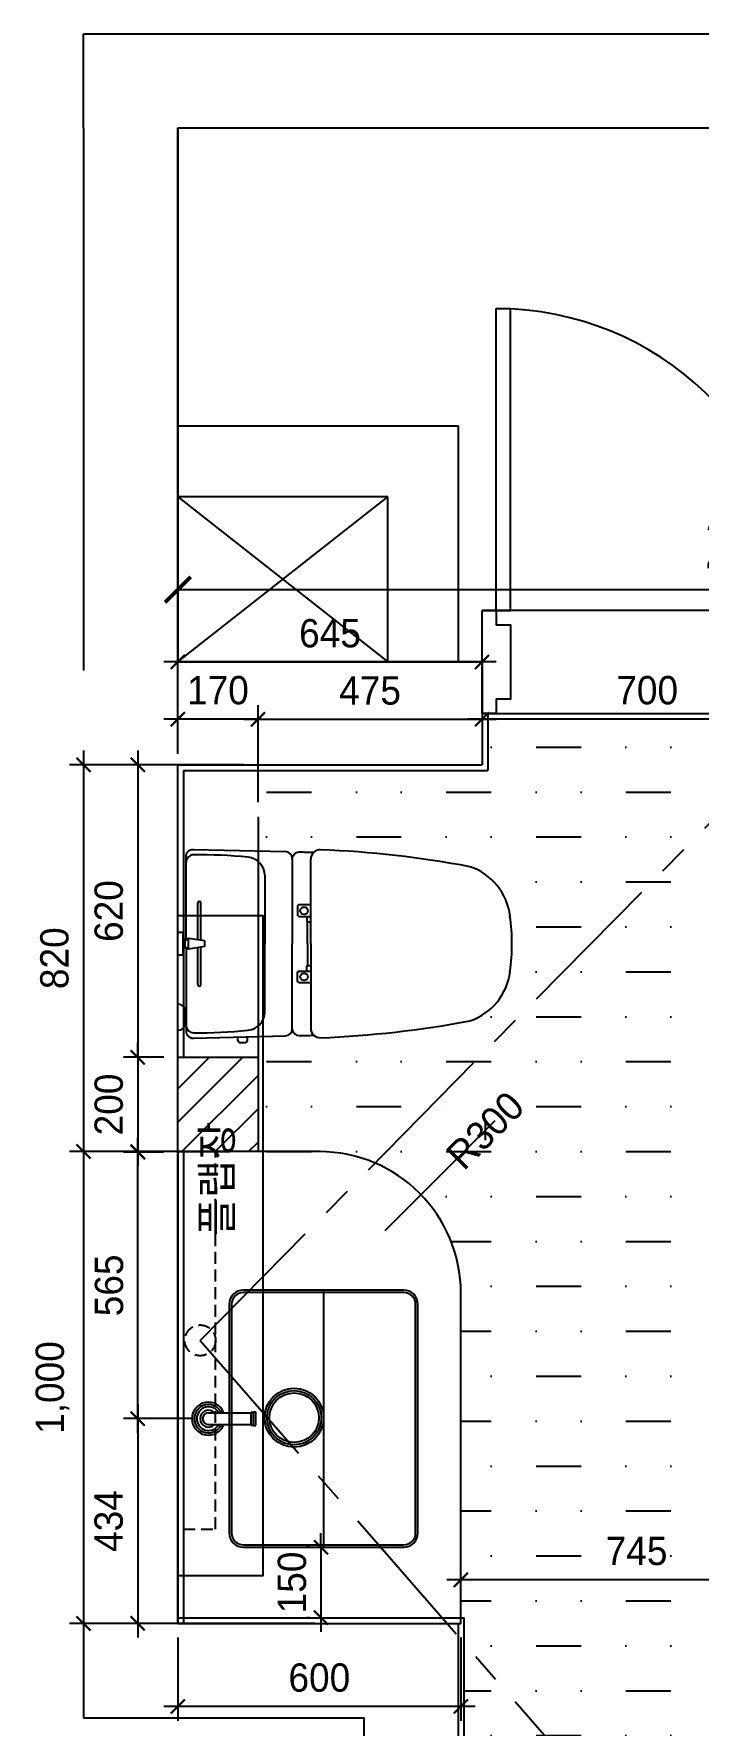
# Model space of a CAD drawing. Header units: millimetres. Extents: x 217202 to 745838, y -6815 to 171372.
# Drawn here: x 385899 to 387307, y 4748 to 8333 of the extents above; entities that cross this region are included whole.
import ezdxf

# ---------------------------------------------------------------- set-up
doc = ezdxf.new("R2010")
doc.units = ezdxf.units.MM
doc.header["$PDMODE"] = 3
for name, pattern in [('CENTER', [50.8, 31.75, -6.35, 6.35, -6.35]), ('DASHED', [0.75, 0.5, -0.25]), ('HIDDEN', [0.375, 0.25, -0.125])]:
    doc.linetypes.add(name, pattern=pattern)
doc.layers.get('DEFPOINTS').update_dxf_attribs({"color": 248})
for name, color, linetype in [('0-ELC TEXT', 7, 'Continuous'), ('03-WAL NEW', 3, 'Continuous'), ('06-FUR', 6, 'Continuous'), ('07-DIM', 5, 'Continuous'), ('C-WALL1', 2, 'Continuous'), ('FIN', 2, 'Continuous'), ('FUR', 8, 'DASHED'), ('HAT', 5, 'Continuous'), ('HL', 6, 'HIDDEN'), ('TOILET-1', 6, 'Continuous'), ('도면층4', 4, 'Continuous'), ('도면층5', 5, 'Continuous')]:
    doc.layers.add(name, color=color, linetype=linetype)
doc.styles.add('HY 울릉도 L', font='')
doc.styles.add('YOURNAME', font='HY울릉도M.TTF')
doc.styles.add('코레일둥고', font='Korail_Round_Gothic_Medium.ttf')
doc.styles.get('HY 울릉도 L').set_extended_font_data('HY울릉도L')
doc.dimstyles.new('30', dxfattribs={"dimscale": 30, "dimtxt": 2, "dimasz": 1, "dimexe": 1, "dimexo": 1, "dimgap": 1, "dimtad": 1, "dimdec": 0, "dimrnd": 0.05, "dimdsep": 46, "dimlunit": 6, "dimtxsty": 'HY 울릉도 L', "dimblk": 'ARCHTICK', "dimcen": 2.5, "dimdle": 1, "dimclrd": 133, "dimclre": 133, "dimclrt": 30, "dimadec": 0, "dimazin": 0, "dimtfac": 1, "dimtdec": 0, "dimtix": 1, "dimtmove": 2, "dimatfit": 3, "dimldrblk": 'ARCHTICK', "dimfxl": 1, "dimlwd": -1, "dimlwe": -1, "dimarcsym": 0})
doc.dimstyles.new('YOURNAME-60', dxfattribs={"dimscale": 60, "dimtxt": 1.8, "dimasz": 0.9, "dimexe": 1, "dimexo": 3, "dimgap": 0.7, "dimtad": 1, "dimdec": 0, "dimzin": 0, "dimdsep": 46, "dimtxsty": 'YOURNAME', "dimblk": 'ARCHTICK', "dimcen": 0, "dimclrd": 1, "dimclre": 1, "dimclrt": 7, "dimadec": 0, "dimazin": 0, "dimtfac": 1, "dimtdec": 0, "dimtix": 1, "dimtmove": 2, "dimatfit": 3, "dimldrblk": 'ARCHTICK', "dimfxl": 1, "dimtolj": 1, "dimtzin": 0, "dimarcsym": 0})

# ---------------------------------------------------------------- blocks, each defined once
blk = doc.blocks.new('A$C4B2D31F0')
at = {"layer": 'FIN', "color": 4}
for p, q in [((185, 690.9), (20.4, 690.9)), ((37.2, 692.3), (24.7, 692.3)), ((37.2, 692.3), (49.7, 692.3)), ((200.9, 690.9), (365.5, 690.9)), ((47.7, 523.7), (192.9, 523.7)), ((338.2, 523.7), (192.9, 523.7)), ((12.6, 465.9), (192.9, 465.9)), ((373.3, 465.9), (192.9, 465.9)), ((192.9, 426.6), (13.7, 426.6)), ((192.9, 426.6), (372.2, 426.6))]:
    blk.add_line(p, q, dxfattribs=at)
for points in [[(20.4, 690.9), (7.9, 690.9, 0.421209), (-7.1, 675.5), (-2.4, 480.5, 0.001659)], [(365.5, 690.9), (378, 690.9, -0.421209), (392.9, 675.5), (388.3, 480.5, -0.001659)], [(12.6, 465.9, 0.371724), (-1.8, 451.2, 0.003515), (-1, 420.3, 0.320541)], [(373.3, 465.9, -0.371724), (387.7, 451.2, -0.003515), (386.9, 420.3, -0.320541)]]:
    blk.add_lwpolyline(points, format="xyb", dxfattribs=at)
for centre, radius, start, end in [((20.4, 674.9), 16, 90, 179.3116), ((24.7, 707.3), 15, 180, 270), ((49.7, 707.3), 15, 270, 0), ((365.5, 674.9), 16, 0.6884, 90), ((1004.3, 663.1), 1000, 179.3116, 185.9437), ((-618.4, 663.1), 1000, 354.0563, 0.6884), ((49.4, 563.7), 40, 185.9437, 267.5129), ((336.5, 563.7), 40, 272.4871, 354.0563), ((12.6, 480.9), 15, 181.3651, 270), ((373.3, 480.9), 15, 270, 358.6349), ((13.7, 406.6), 20, 90, 182.3333), ((2197.7, 495.6), 2205.9, 182.3333, 190.6081), ((-1811.8, 495.6), 2205.9, 349.3919, 357.6667), ((372.2, 406.6), 20, 357.6667, 90), ((148.7, 128.9), 125.5, 198.2964, 263.4241), ((237.2, 128.9), 125.5, 276.5759, 341.7036), ((192.9, 405.9), 405.9, 261.6993, 270), ((192.9, 405.9), 405.9, 270, 278.3007)]:
    blk.add_arc(centre, radius, start, end, dxfattribs=at)
at = {"layer": 'HL', "linetype": 'Continuous'}
for p, q in [((168.9, 697.3), (168.9, 707.3)), ((168.9, 697.3), (216.9, 697.3)), ((186, 692.5), (180.6, 697.3)), ((181.6, 685.5), (186, 692.5)), ((187, 651.2), (181.6, 685.5)), ((181.6, 685.5), (204.3, 685.5)), ((186, 692.5), (199.9, 692.5)), ((198.9, 651.2), (204.3, 685.5)), ((199.9, 692.5), (205.3, 697.3)), ((204.3, 685.5), (199.9, 692.5)), ((216.9, 697.3), (216.9, 707.3)), ((106.4, 666.3), (184.4, 666.3)), ((106.4, 659.3), (185.5, 659.3)), ((187, 651.2), (198.9, 651.2)), ((200.4, 659.3), (279.4, 659.3)), ((201.4, 666.3), (279.4, 666.3)), ((-16, 576.9), (-16, 564.8)), ((-12, 580.9), (-4.8, 580.9)), ((-12, 560.8), (-4.3, 560.8)), ((192.9, 433.7), (146.6, 433.7)), ((192.9, 433.7), (239.3, 433.7))]:
    blk.add_line(p, q, dxfattribs=at)
for points in [[(110.4, 426.6), (110.4, 450.8, -0.414214), (114.4, 454.8), (130.9, 454.8, -0.414214), (134.9, 450.8), (134.9, 435.2), (134.9, 426.6)], [(134.9, 435.2), (144.6, 435.2, -0.414214), (146.6, 433.2), (146.6, 426.6)], [(251, 435.2), (241.3, 435.2, 0.414214), (239.3, 433.2), (239.3, 426.6)], [(275.5, 426.6), (275.5, 450.8, 0.414214), (271.5, 454.8), (255, 454.8, 0.414214), (251, 450.8), (251, 435.2), (251, 426.6)]]:
    blk.add_lwpolyline(points, format="xyb", dxfattribs=at)
for centre in [(122.9, 440.9), (262.9, 440.9)]:
    blk.add_circle(centre, 8, dxfattribs=at)
for centre, radius, start, end in [((106.4, 662.8), 3.5, 90, 270), ((279.4, 662.8), 3.5, 270, 90), ((-12, 576.9), 4, 90, 180), ((-12, 564.8), 4, 180, 270)]:
    blk.add_arc(centre, radius, start, end, dxfattribs=at)
blk = doc.blocks.new('_ArchTick')
at = {"color": 0, "linetype": 'ByBlock', "const_width": 0.15}
blk.add_lwpolyline([(-0.5, -0.5), (0.5, 0.5)], dxfattribs=at)
blk = doc.blocks.new('*D813')
at = {"layer": 'DEFPOINTS', "color": 0, "transparency": 16777216}
for p in [(388749.4, 7154.7), (388749.4, 7005.8), (386204.4, 6983.3)]:
    blk.add_point(p, dxfattribs=at)
at = {"layer": 'HAT', "color": 1, "lineweight": -2, "transparency": 16777216}
for p, q in [((386204.4, 7163.3), (386204.4, 7214.7)), ((388749.4, 7185.8), (388749.4, 7214.7)), ((386204.4, 7154.7), (388749.4, 7154.7))]:
    blk.add_line(p, q, dxfattribs=at)
at = {"layer": 'HAT', "color": 1, "lineweight": -2, "transparency": 16777216, "xscale": 54, "yscale": 54, "zscale": 54, "rotation": 180}
blk.add_blockref('_ArchTick', (386204.4, 7154.7), dxfattribs=at)
at = {"layer": 'HAT', "color": 1, "lineweight": -2, "transparency": 16777216, "xscale": 54, "yscale": 54, "zscale": 54}
blk.add_blockref('_ArchTick', (388749.4, 7154.7), dxfattribs=at)
at = {"layer": 'HAT', "color": 7, "transparency": 16777216, "insert": (387476.9, 7252.7), "char_height": 108, "attachment_point": 5, "style": 'YOURNAME'}
blk.add_mtext('\\A1;2545', dxfattribs=at)
blk = doc.blocks.new('*D845')
at = {"layer": '06-FUR', "color": 133, "transparency": 16777216}
for p, q in [((386204.4, 6806.5), (386204.4, 7031.3)), ((386849.4, 6922.3), (386849.4, 7031.3)), ((386879.4, 7001.3), (386174.4, 7001.3))]:
    blk.add_line(p, q, dxfattribs=at)
at = {"layer": 'DEFPOINTS', "color": 0, "transparency": 16777216}
for p in [(386204.4, 7001.3), (386849.4, 6892.3), (386204.4, 6776.5)]:
    blk.add_point(p, dxfattribs=at)
at = {"layer": '06-FUR', "color": 133, "transparency": 16777216, "xscale": 30, "yscale": 30, "zscale": 30, "rotation": 180}
blk.add_blockref('_ArchTick', (386204.4, 7001.3), dxfattribs=at)
at = {"layer": '06-FUR', "color": 133, "transparency": 16777216, "xscale": 30, "yscale": 30, "zscale": 30}
blk.add_blockref('_ArchTick', (386849.4, 7001.3), dxfattribs=at)
at = {"layer": '06-FUR', "color": 30, "transparency": 16777216, "insert": (386526.9, 7061.9), "char_height": 60, "attachment_point": 5, "style": 'HY 울릉도 L'}
blk.add_mtext('645', dxfattribs=at)
blk = doc.blocks.new('*D815')
at = {"layer": '06-FUR', "color": 133, "transparency": 16777216}
for p, q in [((386849.4, 6909.9), (386849.4, 6909.9)), ((387549.4, 6892.6), (387549.4, 6849.9)), ((387579.4, 6879.9), (386819.4, 6879.9))]:
    blk.add_line(p, q, dxfattribs=at)
at = {"layer": 'DEFPOINTS', "color": 0, "transparency": 16777216}
for p in [(387549.4, 6922.6), (386849.4, 6879.9), (386849.4, 6879.9)]:
    blk.add_point(p, dxfattribs=at)
at = {"layer": '06-FUR', "color": 133, "transparency": 16777216, "xscale": 30, "yscale": 30, "zscale": 30, "rotation": 180}
blk.add_blockref('_ArchTick', (386849.4, 6879.9), dxfattribs=at)
at = {"layer": '06-FUR', "color": 133, "transparency": 16777216, "xscale": 30, "yscale": 30, "zscale": 30}
blk.add_blockref('_ArchTick', (387549.4, 6879.9), dxfattribs=at)
at = {"layer": '06-FUR', "color": 30, "transparency": 16777216, "insert": (387199.4, 6941.1), "char_height": 60, "attachment_point": 5, "style": 'HY 울릉도 L'}
blk.add_mtext('700', dxfattribs=at)
blk = doc.blocks.new('*D853')
at = {"layer": '06-FUR', "color": 133, "transparency": 16777216}
for p, q in [((386204.4, 4933.3), (386204.4, 4756.9)), ((386804.4, 4933.3), (386804.4, 4756.9)), ((386834.4, 4786.9), (386174.4, 4786.9))]:
    blk.add_line(p, q, dxfattribs=at)
at = {"layer": 'DEFPOINTS', "color": 0, "transparency": 16777216}
for p in [(386204.4, 4963.3), (386804.4, 4963.3), (386204.4, 4786.9)]:
    blk.add_point(p, dxfattribs=at)
at = {"layer": '06-FUR', "color": 133, "transparency": 16777216, "xscale": 30, "yscale": 30, "zscale": 30, "rotation": 180}
blk.add_blockref('_ArchTick', (386204.4, 4786.9), dxfattribs=at)
at = {"layer": '06-FUR', "color": 133, "transparency": 16777216, "xscale": 30, "yscale": 30, "zscale": 30}
blk.add_blockref('_ArchTick', (386804.4, 4786.9), dxfattribs=at)
at = {"layer": '06-FUR', "color": 30, "transparency": 16777216, "insert": (386504.4, 4848.1), "char_height": 60, "attachment_point": 5, "style": 'HY 울릉도 L'}
blk.add_mtext('600', dxfattribs=at)
blk = doc.blocks.new('*D818')
at = {"layer": '06-FUR', "color": 133, "transparency": 16777216}
for p, q in [((386204.4, 6843.6), (386204.4, 6909.9)), ((386374.4, 6843.6), (386374.4, 6909.9)), ((386204.4, 6879.9), (386174.4, 6879.9)), ((386374.4, 6879.9), (386204.4, 6879.9)), ((386374.4, 6879.9), (386404.4, 6879.9))]:
    blk.add_line(p, q, dxfattribs=at)
at = {"layer": 'DEFPOINTS', "color": 0, "transparency": 16777216}
for p in [(386204.4, 6879.9), (386204.4, 6813.6), (386374.4, 6813.6)]:
    blk.add_point(p, dxfattribs=at)
at = {"layer": '06-FUR', "color": 133, "transparency": 16777216, "xscale": 30, "yscale": 30, "zscale": 30}
blk.add_blockref('_ArchTick', (386204.4, 6879.9), dxfattribs=at)
at = {"layer": '06-FUR', "color": 133, "transparency": 16777216, "xscale": 30, "yscale": 30, "zscale": 30, "rotation": 180}
blk.add_blockref('_ArchTick', (386374.4, 6879.9), dxfattribs=at)
at = {"layer": '06-FUR', "color": 30, "transparency": 16777216, "insert": (386289.4, 6941.1), "char_height": 60, "attachment_point": 5, "style": 'HY 울릉도 L'}
blk.add_mtext('170', dxfattribs=at)
blk = doc.blocks.new('*D819')
at = {"layer": '06-FUR', "color": 133, "transparency": 16777216}
for p, q in [((386374.4, 6733.6), (386374.4, 6909.9)), ((386849.4, 6892.6), (386849.4, 6849.9)), ((386344.4, 6879.9), (386879.4, 6879.9))]:
    blk.add_line(p, q, dxfattribs=at)
at = {"layer": 'DEFPOINTS', "color": 0, "transparency": 16777216}
for p in [(386849.4, 6922.6), (386849.4, 6879.9), (386374.4, 6703.6)]:
    blk.add_point(p, dxfattribs=at)
at = {"layer": '06-FUR', "color": 133, "transparency": 16777216, "xscale": 30, "yscale": 30, "zscale": 30, "rotation": 180}
blk.add_blockref('_ArchTick', (386374.4, 6879.9), dxfattribs=at)
at = {"layer": '06-FUR', "color": 133, "transparency": 16777216, "xscale": 30, "yscale": 30, "zscale": 30}
blk.add_blockref('_ArchTick', (386849.4, 6879.9), dxfattribs=at)
at = {"layer": '06-FUR', "color": 30, "transparency": 16777216, "insert": (386611.9, 6940.5), "char_height": 60, "attachment_point": 5, "style": 'HY 울릉도 L'}
blk.add_mtext('475', dxfattribs=at)
blk = doc.blocks.new('*D820')
at = {"layer": '06-FUR', "color": 133, "transparency": 16777216}
for p, q in [((386004.4, 6813.3), (386004.4, 5933.3)), ((386344.4, 6783.3), (385974.4, 6783.3)), ((386344.4, 5963.3), (385974.4, 5963.3))]:
    blk.add_line(p, q, dxfattribs=at)
at = {"layer": 'DEFPOINTS', "color": 0, "transparency": 16777216}
for p in [(386374.4, 6783.3), (386004.4, 5963.3), (386374.4, 5963.3)]:
    blk.add_point(p, dxfattribs=at)
at = {"layer": '06-FUR', "color": 133, "transparency": 16777216, "xscale": 30, "yscale": 30, "zscale": 30}
for p, rotation in [((386004.4, 6783.3), 90), ((386004.4, 5963.3), 270)]:
    blk.add_blockref('_ArchTick', p, dxfattribs=dict(at, rotation=rotation))
at = {"layer": '06-FUR', "color": 30, "transparency": 16777216, "insert": (385943.1, 6373.3), "char_height": 60, "attachment_point": 5, "rotation": 90, "style": 'HY 울릉도 L'}
blk.add_mtext('820', dxfattribs=at)
blk = doc.blocks.new('*D821')
at = {"layer": '06-FUR', "color": 133, "transparency": 16777216}
for p, q in [((386119.4, 6163.3), (386119.4, 6193.3)), ((386174.4, 6163.3), (386089.4, 6163.3)), ((386119.4, 6163.3), (386119.4, 5963.3)), ((386174.4, 5963.3), (386089.4, 5963.3)), ((386119.4, 5963.3), (386119.4, 5933.3))]:
    blk.add_line(p, q, dxfattribs=at)
at = {"layer": 'DEFPOINTS', "color": 0, "transparency": 16777216}
for p in [(386204.4, 6163.3), (386119.4, 5963.3), (386204.4, 5963.3)]:
    blk.add_point(p, dxfattribs=at)
at = {"layer": '06-FUR', "color": 133, "transparency": 16777216, "xscale": 30, "yscale": 30, "zscale": 30}
for p, rotation in [((386119.4, 6163.3), 270), ((386119.4, 5963.3), 90)]:
    blk.add_blockref('_ArchTick', p, dxfattribs=dict(at, rotation=rotation))
at = {"layer": '06-FUR', "color": 30, "transparency": 16777216, "insert": (386058.2, 6063.3), "char_height": 60, "attachment_point": 5, "rotation": 90, "style": 'HY 울릉도 L'}
blk.add_mtext('200', dxfattribs=at)
blk = doc.blocks.new('*D822')
at = {"layer": '06-FUR', "color": 133, "transparency": 16777216}
for p, q in [((386119.4, 6813.3), (386119.4, 6133.3)), ((386174.4, 6783.3), (386089.4, 6783.3)), ((386174.4, 6163.3), (386089.4, 6163.3))]:
    blk.add_line(p, q, dxfattribs=at)
at = {"layer": 'DEFPOINTS', "color": 0, "transparency": 16777216}
for p in [(386204.4, 6783.3), (386119.4, 6163.3), (386204.4, 6163.3)]:
    blk.add_point(p, dxfattribs=at)
at = {"layer": '06-FUR', "color": 133, "transparency": 16777216, "xscale": 30, "yscale": 30, "zscale": 30}
for p, rotation in [((386119.4, 6783.3), 90), ((386119.4, 6163.3), 270)]:
    blk.add_blockref('_ArchTick', p, dxfattribs=dict(at, rotation=rotation))
at = {"layer": '06-FUR', "color": 30, "transparency": 16777216, "insert": (386058.2, 6473.3), "char_height": 60, "attachment_point": 5, "rotation": 90, "style": 'HY 울릉도 L'}
blk.add_mtext('620', dxfattribs=at)
blk = doc.blocks.new('*D849')
at = {"layer": '06-FUR', "color": 133, "transparency": 16777216}
for p, q in [((386004.4, 5993.3), (386004.4, 4933.3)), ((386174.4, 5963.3), (385974.4, 5963.3)), ((386174.4, 4963.3), (385974.4, 4963.3))]:
    blk.add_line(p, q, dxfattribs=at)
at = {"layer": 'DEFPOINTS', "color": 0, "transparency": 16777216}
for p in [(386204.4, 5963.3), (386004.4, 4963.3), (386204.4, 4963.3)]:
    blk.add_point(p, dxfattribs=at)
at = {"layer": '06-FUR', "color": 133, "transparency": 16777216, "xscale": 30, "yscale": 30, "zscale": 30}
for p, rotation in [((386004.4, 5963.3), 90), ((386004.4, 4963.3), 270)]:
    blk.add_blockref('_ArchTick', p, dxfattribs=dict(at, rotation=rotation))
at = {"layer": '06-FUR', "color": 30, "transparency": 16777216, "insert": (385938.5, 5463.3), "char_height": 60, "attachment_point": 5, "rotation": 90, "style": 'HY 울릉도 L'}
blk.add_mtext('1,000', dxfattribs=at)
blk = doc.blocks.new('*D850')
at = {"layer": '06-FUR', "color": 133, "transparency": 16777216}
for p, q in [((386119.4, 5427.3), (386119.4, 4933.3)), ((386239.4, 5397.3), (386089.4, 5397.3)), ((386495.7, 4963.3), (386089.4, 4963.3))]:
    blk.add_line(p, q, dxfattribs=at)
at = {"layer": 'DEFPOINTS', "color": 0, "transparency": 16777216}
for p in [(386269.4, 5397.3), (386119.4, 4963.3), (386525.7, 4963.3)]:
    blk.add_point(p, dxfattribs=at)
at = {"layer": '06-FUR', "color": 133, "transparency": 16777216, "xscale": 30, "yscale": 30, "zscale": 30}
for p, rotation in [((386119.4, 5397.3), 90), ((386119.4, 4963.3), 270)]:
    blk.add_blockref('_ArchTick', p, dxfattribs=dict(at, rotation=rotation))
at = {"layer": '06-FUR', "color": 30, "transparency": 16777216, "insert": (386058.1, 5180.3), "char_height": 60, "attachment_point": 5, "rotation": 90, "style": 'HY 울릉도 L'}
blk.add_mtext('434', dxfattribs=at)
blk = doc.blocks.new('*D827')
at = {"layer": '06-FUR', "color": 133, "transparency": 16777216}
for p, q in [((386119.4, 5367.3), (386119.4, 5992.3)), ((386174.4, 5962.3), (386089.4, 5962.3)), ((386239.4, 5397.3), (386089.4, 5397.3))]:
    blk.add_line(p, q, dxfattribs=at)
at = {"layer": 'DEFPOINTS', "color": 0, "transparency": 16777216}
for p in [(386119.4, 5962.3), (386204.4, 5962.3), (386269.4, 5397.3)]:
    blk.add_point(p, dxfattribs=at)
at = {"layer": '06-FUR', "color": 133, "transparency": 16777216, "xscale": 30, "yscale": 30, "zscale": 30}
for p, rotation in [((386119.4, 5962.3), 90), ((386119.4, 5397.3), 270)]:
    blk.add_blockref('_ArchTick', p, dxfattribs=dict(at, rotation=rotation))
at = {"layer": '06-FUR', "color": 30, "transparency": 16777216, "insert": (386058.8, 5679.8), "char_height": 60, "attachment_point": 5, "rotation": 90, "style": 'HY 울릉도 L'}
blk.add_mtext('565', dxfattribs=at)
blk = doc.blocks.new('*D828')
at = {"layer": '06-FUR', "color": 133, "transparency": 16777216}
blk.add_line((387579.4, 5055.8), (386774.4, 5055.8), dxfattribs=at)
at = {"layer": 'DEFPOINTS', "color": 0, "transparency": 16777216}
for p in [(386804.4, 5055.8), (386804.4, 5055.8), (387549.4, 5055.8)]:
    blk.add_point(p, dxfattribs=at)
at = {"layer": '06-FUR', "color": 133, "transparency": 16777216, "xscale": 30, "yscale": 30, "zscale": 30, "rotation": 180}
blk.add_blockref('_ArchTick', (386804.4, 5055.8), dxfattribs=at)
at = {"layer": '06-FUR', "color": 133, "transparency": 16777216, "xscale": 30, "yscale": 30, "zscale": 30}
blk.add_blockref('_ArchTick', (387549.4, 5055.8), dxfattribs=at)
at = {"layer": '06-FUR', "color": 30, "transparency": 16777216, "insert": (387176.9, 5116.5), "char_height": 60, "attachment_point": 5, "style": 'HY 울릉도 L'}
blk.add_mtext('745', dxfattribs=at)
blk = doc.blocks.new('*D829')
at = {"layer": '06-FUR', "color": 133, "transparency": 16777216}
for p, q in [((386856.2, 6008.2), (386877.4, 6029.5)), ((386644.1, 5796.1), (386856.2, 6008.2))]:
    blk.add_line(p, q, dxfattribs=at)
at = {"layer": 'DEFPOINTS', "color": 0, "transparency": 16777216}
for p in [(386856.2, 6008.2), (386644.1, 5796.1)]:
    blk.add_point(p, dxfattribs=at)
at = {"layer": '06-FUR', "color": 133, "transparency": 16777216, "xscale": 30, "yscale": 30, "zscale": 30, "rotation": 225.0000000000039}
blk.add_blockref('_ArchTick', (386856.2, 6008.2), dxfattribs=at)
at = {"layer": '06-FUR', "color": 30, "transparency": 16777216, "insert": (386856.2, 6008.2), "char_height": 60, "attachment_point": 5, "rotation": 45, "style": 'HY 울릉도 L'}
blk.add_mtext('R300', dxfattribs=at)
blk = doc.blocks.new('*D866')
at = {"layer": '06-FUR', "color": 133, "transparency": 16777216}
for p, q in [((386507.9, 5124.8), (386507.9, 5154.8)), ((386483.4, 5124.8), (386477.9, 5124.8)), ((386507.9, 5124.8), (386507.9, 4975.3)), ((386483.4, 4975.3), (386477.9, 4975.3)), ((386507.9, 4975.3), (386507.9, 4945.3))]:
    blk.add_line(p, q, dxfattribs=at)
at = {"layer": 'DEFPOINTS', "color": 0, "transparency": 16777216}
for p in [(386513.4, 5124.8), (386507.9, 4975.3), (386513.4, 4975.3)]:
    blk.add_point(p, dxfattribs=at)
at = {"layer": '06-FUR', "color": 133, "transparency": 16777216, "xscale": 30, "yscale": 30, "zscale": 30}
for p, rotation in [((386507.9, 5124.8), 270), ((386507.9, 4975.3), 90)]:
    blk.add_blockref('_ArchTick', p, dxfattribs=dict(at, rotation=rotation))
at = {"layer": '06-FUR', "color": 30, "transparency": 16777216, "insert": (386446.6, 5050), "char_height": 60, "attachment_point": 5, "rotation": 90, "style": 'HY 울릉도 L'}
blk.add_mtext('150', dxfattribs=at)

msp = doc.modelspace()

# ---------------------------------------------------------------- hatches: boundary and pattern name
at = {"layer": '03-WAL NEW'}
h = msp.add_hatch(dxfattribs=at)
h.set_pattern_fill('_USER', color=8, scale=50, angle=45, pattern_type=0)
h.set_pattern_definition([(45, (80454.817, -64045.294), (-35.355339, 35.355339), [])])
h.paths.add_polyline_path([(386384.4, 6783.3), (386204.4, 6783.3), (386336.3, 6783.3), (386347.1, 6783.3)])
h.paths.add_polyline_path([(386374.4, 6163.3), (386204.4, 6163.3), (386204.4, 5963.3), (386374.4, 5963.3)])
at = {"layer": 'TOILET-1'}
h = msp.add_hatch(dxfattribs=at)
h.set_pattern_fill('MUDST', color=8, scale=15)
h.set_pattern_definition([(0, (45206.75, -64045.29), (190.5, 95.25), [95.25, -95.25, 0, -95.25, 0, -95.25])])
h.paths.add_polyline_path([(387549.4, 6846.4), (387549.4, 6892.3), (387519.4, 6892.3), (386861.4, 6892.3), (386861.4, 6771.3), (386374.4, 6771.3), (386374.4, 6704), (386374.4, 6600.7), (386432.3, 6599.3, -0.407252), (386446.9, 6584.3, -0.420239), (386464.2, 6598.7, -0.003215), (386492.5, 6597.9, -0.200323), (386507, 6603.3, -0.036121), (386823.3, 6567.4, -0.292078), (386908.5, 6462.6, -0.036235), (386912.8, 6404, -0.036235), (386908.5, 6345.4, -0.292078), (386823.3, 6240.6, -0.036121), (386507, 6204.7, -0.200323), (386492.5, 6210.1, -0.003215), (386464.2, 6209.3, -0.420239), (386446.9, 6223.6, -0.407252), (386432.3, 6208.6), (386374.4, 6207.3), (386374.4, 6104), (386374.4, 5963.3), (386504.4, 5963.3, -0.414214), (386804.4, 5663.3), (386804.4, 4975.3), (386811.4, 4975.3), (386811.4, 4489.5), (386829.4, 4489.5), (386829.4, 4738.3), (386859.4, 4738.3), (386859.4, 4737.7, -0.401154), (387504.4, 4063.3), (387534.4, 4063.3), (387534.4, 4075.3), (387549.4, 4075.3)])
h.paths.add_polyline_path([(386859.4, 4737.7), (386859.4, 4063.3), (387504.4, 4063.3, 0.401154)], flags=17)
h.paths.add_polyline_path([(386829.4, 4489.5), (386811.4, 4489.5), (386811.4, 4063.3), (386829.4, 4063.3)], flags=17)

# ---------------------------------------------------------------- linework, layer by layer
at = {"layer": '07-DIM'}
for p, q in [((386861.4, 6892.3), (386861.4, 6771.3)), ((386216.4, 6771.3), (386861.4, 6771.3)), ((386216.4, 6771.3), (386216.4, 6163.3)), ((386204.4, 5963.3), (386204.4, 4963.3)), ((386216.4, 5963.3), (386216.4, 4963.3)), ((386204.4, 4975.3), (386811.4, 4975.3)), ((386204.4, 4963.3), (386799.4, 4963.3)), ((386811.4, 4063.3), (386811.4, 4975.3))]:
    msp.add_line(p, q, dxfattribs=at)
at = {"layer": 'C-WALL1'}
for p, q in [((386004.4, 8133.3), (386004.4, 8332.8)), ((386004.4, 8332.8), (388949, 8332.8)), ((386004.4, 8133.3), (386004.4, 6983.3)), ((386204.4, 8133.3), (388749.4, 8133.3)), ((386204.4, 8133.3), (386204.4, 7001.3)), ((386204.4, 7001.3), (386204.4, 8133.3)), ((386799.4, 7501.3), (386204.4, 7501.3)), ((386799.4, 7001.3), (386799.4, 7501.3)), ((386649.4, 7351.3), (386204.4, 7351.3)), ((386649.4, 7001.3), (386649.4, 7351.3)), ((386849.4, 6892.3), (386849.4, 7110.3)), ((386204.4, 7001.3), (386849.4, 7001.3)), ((386849.4, 7001.3), (386849.4, 6783.3)), ((386004.4, 6783.3), (386004.4, 4763.3)), ((386204.4, 6783.3), (386849.4, 6783.3)), ((386204.4, 4963.3), (386204.4, 6783.3)), ((386204.4, 4963.3), (386799.4, 4963.3)), ((386799.4, 3583.3), (386799.4, 4963.3)), ((386004.4, 4763.3), (386599.4, 4763.3)), ((386599.4, 3783.3), (386599.4, 4763.3))]:
    msp.add_line(p, q, dxfattribs=at)
at = {"layer": 'C-WALL1', "color": 1}
for p, q in [((386204.4, 7001.3), (386649.4, 7351.3)), ((386204.4, 7351.3), (386649.4, 7001.3))]:
    msp.add_line(p, q, dxfattribs=at)
at = {"layer": 'FUR', "linetype": 'CENTER', "ltscale": 10}
for q in [(387549.4, 6879.9), (387549.4, 4075.3)]:
    msp.add_line((386251.8, 5563.3), q, dxfattribs=at)
at = {"layer": 'FUR', "ltscale": 50}
msp.add_lwpolyline([(386216.4, 5963.3), (386216.4, 5163.3), (386284.4, 5163.3), (386284.4, 5963.3)], close=True, dxfattribs=at)
msp.add_circle((386251.8, 5563.3), 32.6, dxfattribs=at)
at = {"layer": 'HAT', "color": 8}
for p, q in [((386513.4, 5669.8), (386513.4, 5124.8)), ((386269.4, 5409.8), (386359.9, 5409.8)), ((386269.4, 5384.8), (386359.9, 5384.8)), ((386359.9, 5410.8), (386364.9, 5410.8)), ((386359.9, 5383.8), (386359.9, 5410.8)), ((386359.9, 5383.8), (386364.9, 5383.8)), ((386364.9, 5411.8), (386369.9, 5411.8)), ((386364.9, 5382.8), (386364.9, 5411.8)), ((386364.9, 5382.8), (386369.9, 5382.8)), ((386369.9, 5382.8), (386369.9, 5411.8))]:
    msp.add_line(p, q, dxfattribs=at)
for points in [[(386343.4, 5124.8), (386683.4, 5124.8, 0.414214), (386713.4, 5154.8), (386713.4, 5639.8, 0.414214), (386683.4, 5669.8), (386343.4, 5669.8, 0.414214), (386313.4, 5639.8), (386313.4, 5154.8, 0.414214)], [(386343.4, 5129.8), (386683.4, 5129.8, 0.414214), (386708.4, 5154.8), (386708.4, 5639.8, 0.414214), (386683.4, 5664.8), (386343.4, 5664.8, 0.414214), (386318.4, 5639.8), (386318.4, 5154.8, 0.414214)]]:
    msp.add_lwpolyline(points, format="xyb", close=True, dxfattribs=at)
for radius in [62.5, 57.5, 52.5]:
    msp.add_circle((386451, 5399.3), radius, dxfattribs=at)
for radius, start, end in [(35, 20.9248, 339.0751), (30, 24.6243, 335.3757), (25, 30, 330), (18, 43.9829, 316.017), (12.5, 90, 270)]:
    msp.add_arc((386269.4, 5397.3), radius, start, end, dxfattribs=at)
at = {"layer": 'TOILET-1'}
for p, q in [((386374.4, 6704), (386374.4, 6783.3)), ((386204.4, 5963.3), (386204.4, 6673.3)), ((386374.4, 6673.3), (386374.4, 5963.3)), ((386204.4, 6163.3), (386374.4, 6163.3)), ((386314.4, 5963.3), (386204.4, 5963.3)), ((386204.4, 5963.3), (386314.4, 5963.3))]:
    msp.add_line(p, q, dxfattribs=at)
msp.add_lwpolyline([(386204.4, 6464.2), (386384.4, 6464.2), (386384.4, 5064.2), (386204.4, 5064.2)], close=True, dxfattribs=at)
msp.add_lwpolyline([(386504.4, 5963.3), (386204.4, 5963.3), (386204.4, 4963.3), (386804.4, 4963.3), (386804.4, 5663.3)], dxfattribs=at)
msp.add_arc((386504.4, 5663.3), 300, 0, 90, dxfattribs=at)
at = {"layer": '도면층4'}
for p, q in [((386879.4, 7750.3), (386909.4, 7750.3)), ((386879.4, 7110.3), (386879.4, 7750.3)), ((386909.4, 7110.3), (386909.4, 7750.3)), ((387549.4, 7110.3), (386849.4, 7110.3)), ((386879.4, 7110.3), (386909.4, 7110.3)), ((386849.4, 6892.3), (387549.4, 6892.3))]:
    msp.add_line(p, q, dxfattribs=at)
msp.add_lwpolyline([(386849.4, 7110.3), (386879.4, 7110.3), (386879.4, 7080.3), (386909.4, 7080.3), (386909.4, 6922.3), (386879.4, 6922.3), (386879.4, 6892.3), (386849.4, 6892.3), (386849.4, 7110.3)], dxfattribs=at)
at = {"layer": '도면층5'}
msp.add_arc((386879.2, 7110.2), 640.2, 0.0077, 87.0698, dxfattribs=at)

# ---------------------------------------------------------------- block references
at = {"layer": 'TOILET-1', "rotation": 90}
msp.add_blockref('A$C4B2D31F0', (386912.8, 6211), dxfattribs=at)

# ---------------------------------------------------------------- texts
at = {"layer": '0-ELC TEXT', "insert": (386254.6, 5783.9), "char_height": 64.687, "attachment_point": 1, "rotation": 90, "style": '코레일둥고'}
msp.add_mtext_dynamic_manual_height_columns('\\pxt5;{\\fGulim|b0|i0|c129|p50;플랩장}', width=274.969, gutter_width=3599.4, heights=[0], dxfattribs=at)

# ---------------------------------------------------------------- dimensions: what is measured, and where the dimension line sits
at = {"layer": '06-FUR'}
for base, p1, p2, picture, middle in [((386204.4, 7001.3), (386849.4, 6892.3), (386204.4, 6776.5), '*D845', (386526.9, 7061.9)), ((386204.4, 6879.9), (386374.4, 6813.6), (386204.4, 6813.6), '*D818', (386289.4, 6941.1)), ((386849.4, 6879.9), (386374.4, 6703.6), (386849.4, 6922.6), '*D819', (386611.9, 6940.5)), ((386849.4, 6879.9), (387549.4, 6922.6), (386849.4, 6879.9), '*D815', (387199.4, 6941.1)), ((386804.4, 5055.8), (387549.4, 5055.8), (386804.4, 5055.8), '*D828', (387176.9, 5116.5)), ((386204.4, 4786.9), (386804.4, 4963.3), (386204.4, 4963.3), '*D853', (386504.4, 4848.1))]:
    dim = msp.add_linear_dim(base=base, p1=p1, p2=p2, dimstyle='30', override={"dimfxl": 1.25}, dxfattribs=at)
    dim.commit()
    dim.dimension.update_dxf_attribs({"geometry": picture, "text_midpoint": middle})
for base, p1, p2, picture, middle in [((386004.4, 5963.3), (386374.4, 6783.3), (386374.4, 5963.3), '*D820', (385943.1, 6373.3)), ((386119.4, 6163.3), (386204.4, 6783.3), (386204.4, 6163.3), '*D822', (386058.2, 6473.3)), ((386119.4, 5963.3), (386204.4, 6163.3), (386204.4, 5963.3), '*D821', (386058.2, 6063.3)), ((386004.4, 4963.3), (386204.4, 5963.3), (386204.4, 4963.3), '*D849', (385938.5, 5463.3)), ((386119.4, 5962.3), (386269.4, 5397.3), (386204.4, 5962.3), '*D827', (386058.8, 5679.8)), ((386119.4, 4963.3), (386269.4, 5397.3), (386525.7, 4963.3), '*D850', (386058.1, 5180.3)), ((386507.9356, 4975.2786), (386513.4356, 5124.7784), (386513.4356, 4975.2786), '*D866', (386446.633, 5050.0285))]:
    dim = msp.add_linear_dim(base=base, p1=p1, p2=p2, angle=90, dimstyle='30', override={"dimfxl": 1.25}, dxfattribs=at)
    dim.commit()
    dim.dimension.update_dxf_attribs({"geometry": picture, "text_midpoint": middle})
dim = msp.add_radius_dim(center=(386644.1, 5796.1), mpoint=(386856.2, 6008.2), dimstyle='30', override={"dimfxl": 1.25}, dxfattribs=at)
dim.commit()
dim.dimension.update_dxf_attribs({"geometry": '*D829', "text_midpoint": (386856.2, 6008.2), "dimtype": 164})
at = {"layer": 'HAT'}
dim = msp.add_linear_dim(base=(388749.4, 7154.7), p1=(386204.4, 6983.3), p2=(388749.4, 7005.8), angle=180, dimstyle='YOURNAME-60', dxfattribs=at)
dim.commit()
dim.dimension.update_dxf_attribs({"geometry": '*D813', "text_midpoint": (387476.9, 7252.7)})

doc.saveas('drawing.dxf')
